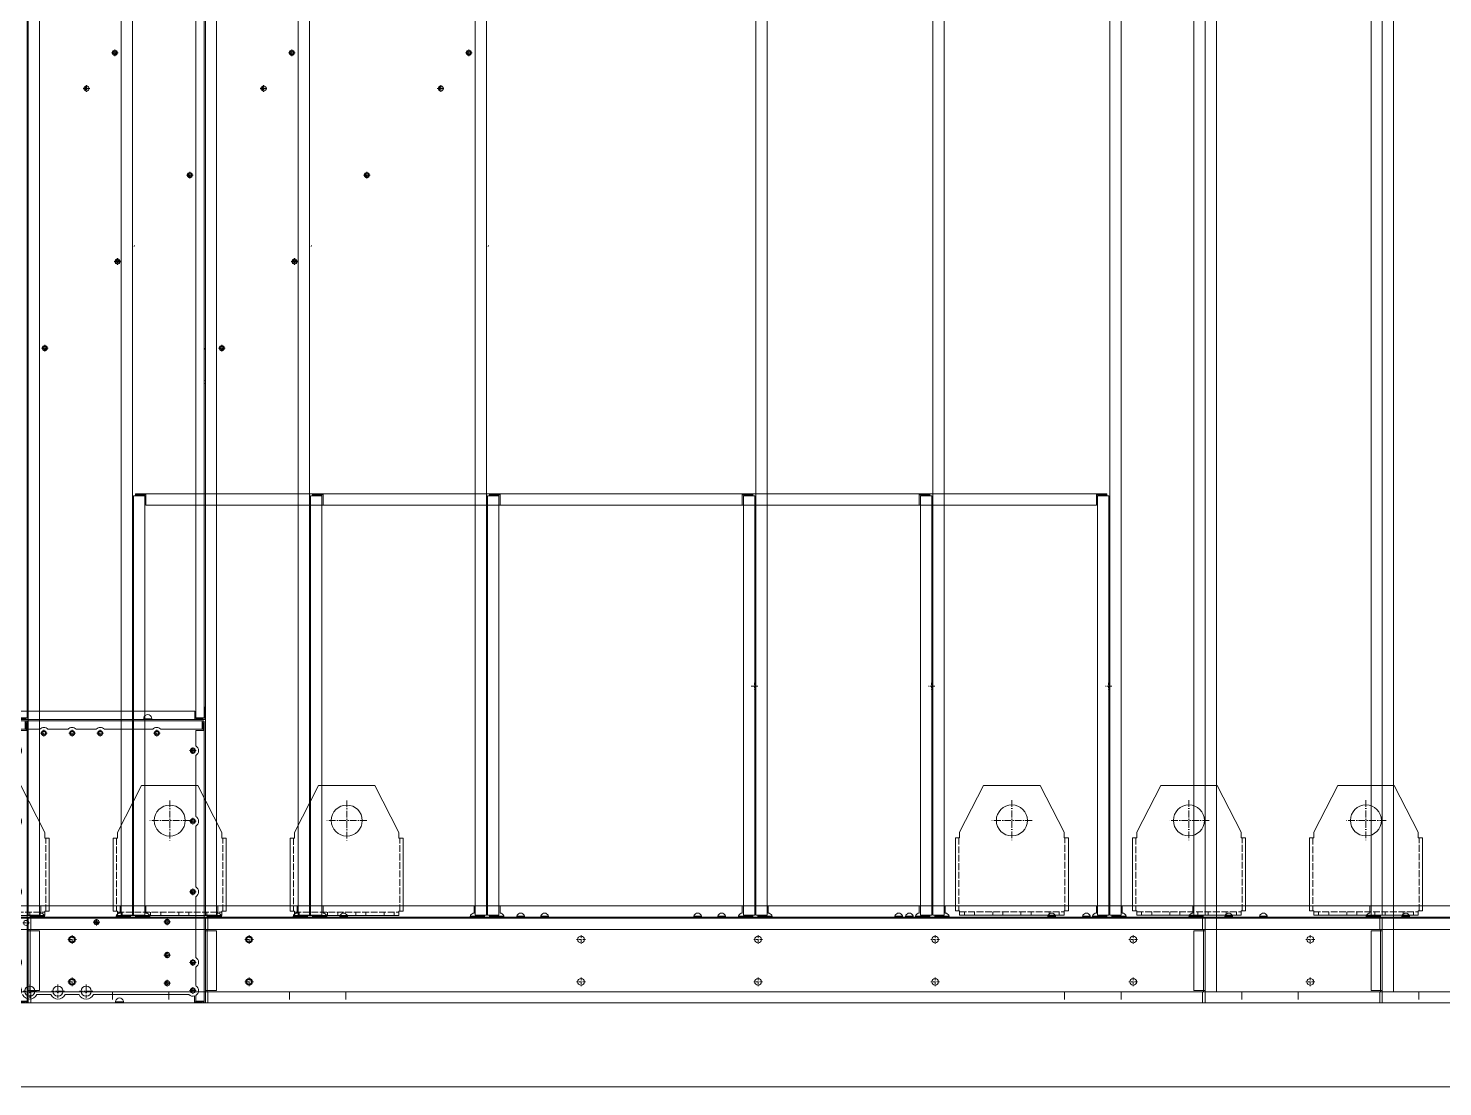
# Model space of a CAD drawing. Header units: millimetres. Extents: x -662849 to 32847, y -140377 to 24217.
# Drawn here: x -651033 to -648528, y -134650 to -132775 of the extents above; entities that cross this region are included whole.
import ezdxf

# ---------------------------------------------------------------- set-up
doc = ezdxf.new("R2010")
doc.units = ezdxf.units.MM
doc.linetypes.add('DASHDOT', pattern=[18.5, 12, -3, 0.5, -3])
doc.linetypes.add('DASHED', pattern=[15, 12, -3])

# ---------------------------------------------------------------- blocks, each defined once
blk = doc.blocks.new('457536')
at = {"color": 7, "lineweight": 5}
for p, q in [((114592.520962, 89152.297332), (114550.020962, 89069.297332)), ((114692.520962, 89152.297332), (114592.520962, 89152.297332)), ((114735.020962, 89069.297332), (114692.520962, 89152.297332)), ((114542.520962, 89059.297332), (114542.520962, 88929.797332)), ((114742.520962, 88929.797332), (114742.520962, 89059.297332)), ((114550.020962, 88922.297332), (114735.020962, 88922.297332))]:
    blk.add_line(p, q, dxfattribs=at)
at = {"color": 7, "linetype": 'DASHDOT', "lineweight": 5}
for p, q in [((114642.520962, 89126.047332), (114642.520962, 89054.547332)), ((114678.270962, 89090.297332), (114606.770962, 89090.297332))]:
    blk.add_line(p, q, dxfattribs=at)
at = {"color": 7, "lineweight": 5, "ltscale": 0.09375}
for p, q in [((114542.520962, 89059.297332), (114550.020962, 89059.297332)), ((114742.520962, 89059.297332), (114735.020962, 89059.297332)), ((114550.020962, 88929.797332), (114542.520962, 88929.797332)), ((114550.020962, 88922.297332), (114550.020962, 88929.797332)), ((114735.020962, 88929.797332), (114742.520962, 88929.797332)), ((114735.020962, 88922.297332), (114735.020962, 88929.797332))]:
    blk.add_line(p, q, dxfattribs=at)
at = {"color": 7, "linetype": 'DASHED', "lineweight": 5}
for p, q in [((114548.520962, 89059.297332), (114548.520962, 88929.797332)), ((114736.520962, 88929.797332), (114736.520962, 89059.297332)), ((114550.020962, 88928.297332), (114735.020962, 88928.297332))]:
    blk.add_line(p, q, dxfattribs=at)
at = {"color": 7, "lineweight": 5, "ltscale": 0.125}
for p, q in [((114550.020962, 89059.297332), (114550.020962, 89069.297332)), ((114735.020962, 89069.297332), (114735.020962, 89059.297332))]:
    blk.add_line(p, q, dxfattribs=at)
at = {"color": 7, "linetype": 'DASHED', "lineweight": 5, "ltscale": 0.075}
for p, q in [((114558.520962, 88928.297332), (114558.520962, 88922.297332)), ((114576.520962, 88928.297332), (114576.520962, 88922.297332)), ((114608.520962, 88928.297332), (114608.520962, 88922.297332)), ((114626.520962, 88928.297332), (114626.520962, 88922.297332)), ((114658.520962, 88928.297332), (114658.520962, 88922.297332)), ((114676.520962, 88928.297332), (114676.520962, 88922.297332)), ((114708.520962, 88928.297332), (114708.520962, 88922.297332)), ((114726.520962, 88928.297332), (114726.520962, 88922.297332))]:
    blk.add_line(p, q, dxfattribs=at)
at = {"color": 7, "lineweight": 5}
blk.add_circle((114642.520962, 89090.297332), 27.5, dxfattribs=at)
blk = doc.blocks.new('1')
at = {"color": 7, "lineweight": 20}
for p, q in [((15747.6, 10057.9), (15747.6, 13498.9)), ((15767.6, 13498.9), (15767.6, 10057.9)), ((16225.6, 10057.9), (16225.6, 13498.9)), ((16245.6, 13498.9), (16245.6, 10057.9)), ((17349.6, 10057.9), (17349.6, 13498.9)), ((18145.6, 13498.9), (18145.6, 10057.9)), ((18165.6, 13482.4), (18165.6, 9922.4)), ((15730.6, 13257.3), (15730.6, 10407.5)), ((15745.6, 10407.5), (15745.6, 13257.3)), ((18125.6, 12231.4), (18125.6, 10057.9)), ((17369.6, 10057.9), (17369.6, 12179.4)), ((16247.6, 10057.9), (16247.6, 10800.9)), ((16267.6, 10800.9), (16267.6, 10057.9)), ((16269.6, 10804.4), (17325.6, 10804.4)), ((17327.6, 10057.9), (17327.6, 10800.9)), ((17347.6, 10800.9), (17347.6, 10057.9)), ((17325.6, 10784.4), (16269.6, 10784.4)), ((15742.1, 10402.4), (12749.1, 10402.4)), ((15729, 10419.4), (14763.2, 10419.4)), ((14853.3, 10404.4), (15638.9, 10404.4)), ((15652.3, 10404.4), (15729, 10404.4)), ((15454.4, 10387.4), (15418.7, 10387.4)), ((15504.4, 10387.4), (15468.7, 10387.4)), ((15554.4, 10387.4), (15518.7, 10387.4)), ((15654.4, 10387.4), (15568.7, 10387.4)), ((15742.1, 10387.4), (15668.7, 10387.4)), ((15730.6, 10358.1), (15730.6, 10385.4)), ((15745.6, 9905.9), (15745.6, 10385.4)), ((15730.6, 10233.1), (15730.6, 10340.7)), ((15730.6, 10108.1), (15730.6, 10215.7)), ((15730.6, 9983.1), (15730.6, 10090.7)), ((15769.6, 10074.4), (16223.6, 10074.4)), ((16269.6, 10074.4), (17325.6, 10074.4)), ((17371.6, 10074.4), (18123.6, 10074.4)), ((18140.9, 10052.4), (15752.3, 10052.4)), ((16216.6, 10054.4), (15776.6, 10054.4)), ((16937.6, 10054), (15787.6, 10054)), ((16612.6, 10054.4), (16276.6, 10054.4)), ((16968.6, 10054.4), (16626.6, 10054.4)), ((18105.6, 10054), (16955.6, 10054)), ((17318.6, 10054.4), (16982.6, 10054.4)), ((17614.6, 10054.4), (17378.6, 10054.4)), ((17866.6, 10054.4), (17628.6, 10054.4)), ((18116.6, 10054.4), (17880.6, 10054.4)), ((15747.6, 10032.4), (18145.6, 10032.4)), ((15747.6, 9924.4), (15747.6, 10030.4)), ((15750.8, 10030.4), (15750.8, 9924.4)), ((15752.3, 10032.4), (18140.9, 10032.4)), ((15767.6, 9924.4), (15767.6, 10030.4)), ((18125.6, 10030.4), (18125.6, 9924.4)), ((18142.4, 9924.4), (18142.4, 10030.4)), ((18145.6, 10030.4), (18145.6, 9924.4)), ((18145.6, 9924.4), (18145.6, 10030.4)), ((15730.6, 9933.1), (15730.6, 9965.7)), ((15896.6, 9922.4), (15747.6, 9922.4)), ((18140.9, 9922.4), (15752.3, 9922.4)), ((17896.6, 9922.4), (15996.6, 9922.4)), ((18145.6, 9922.4), (17996.6, 9922.4)), ((15588.8, 9902.4), (14702.3, 9902.4)), ((15473.9, 9917.4), (15449.2, 9917.4)), ((15523.9, 9917.4), (15499.2, 9917.4)), ((15718.4, 9917.4), (15549.2, 9917.4)), ((15728.6, 9902.4), (15602.3, 9902.4)), ((18145.6, 9902.4), (15747.6, 9902.4)), ((15752.3, 9902.4), (18140.9, 9902.4))]:
    blk.add_line(p, q, dxfattribs=at)
at = {"color": 7, "linetype": 'DASHDOT', "lineweight": 20, "ltscale": 0.2925}
for p, q in [((16220.1, 11585.8), (16208.4, 11585.8)), ((16170.2, 11522.4), (16158.5, 11522.4)), ((16039.6, 11369.1), (16027.9, 11369.1)), ((15911.1, 11215.9), (15899.4, 11215.9)), ((15782.5, 11062.7), (15770.8, 11062.7)), ((17347.4, 10469.4), (17347.4, 10457.7)), ((15467.4, 10380.4), (15455.7, 10380.4)), ((15461.6, 10386.2), (15461.6, 10374.5)), ((15517.4, 10380.4), (15505.7, 10380.4)), ((15511.6, 10386.2), (15511.6, 10374.5)), ((15567.4, 10380.4), (15555.7, 10380.4)), ((15561.6, 10386.2), (15561.6, 10374.5)), ((15667.4, 10380.4), (15655.7, 10380.4)), ((15661.6, 10386.2), (15661.6, 10374.5)), ((15731.4, 10349.4), (15719.7, 10349.4)), ((15725.6, 10355.2), (15725.6, 10343.5)), ((15731.4, 10224.4), (15719.7, 10224.4)), ((15725.6, 10230.2), (15725.6, 10218.5)), ((15731.4, 10099.4), (15719.7, 10099.4)), ((15725.6, 10105.2), (15725.6, 10093.5)), ((15560.9, 10045.3), (15549.2, 10045.3)), ((15555.1, 10051.1), (15555.1, 10039.4)), ((15685.9, 10046.2), (15674.2, 10046.2)), ((15680.1, 10052), (15680.1, 10040.3)), ((15435.9, 10044.3), (15424.2, 10044.3)), ((15685.9, 9987.4), (15674.2, 9987.4)), ((15680.1, 9993.2), (15680.1, 9981.5)), ((15731.4, 9974.4), (15719.7, 9974.4)), ((15725.6, 9980.2), (15725.6, 9968.5)), ((15685.9, 9937.4), (15674.2, 9937.4)), ((15680.1, 9943.2), (15680.1, 9931.5)), ((15731.4, 9924.4), (15719.7, 9924.4)), ((15725.6, 9930.2), (15725.6, 9918.5))]:
    blk.add_line(p, q, dxfattribs=at)
at = {"color": 7, "linetype": 'DASHDOT', "lineweight": 20, "ltscale": 0.195}
for p, q in [((16218.2, 11585.8), (16210.4, 11585.8)), ((16166.2, 11522.3), (16158.4, 11522.3)), ((16037.7, 11369.1), (16029.9, 11369.1)), ((15909.1, 11215.9), (15901.3, 11215.9)), ((15780.6, 11062.7), (15772.8, 11062.7)), ((15558.5, 10045.2), (15550.7, 10045.2)), ((15554.6, 10049.1), (15554.6, 10041.3)), ((15683.5, 10046.2), (15675.7, 10046.2)), ((15679.6, 10050.1), (15679.6, 10042.3)), ((15683.5, 9987.4), (15675.7, 9987.4)), ((15679.6, 9991.3), (15679.6, 9983.5)), ((15683.5, 9937.4), (15675.7, 9937.4)), ((15679.6, 9941.3), (15679.6, 9933.5))]:
    blk.add_line(p, q, dxfattribs=at)
at = {"color": 7, "linetype": 'DASHDOT', "lineweight": 20, "ltscale": 0.292499}
for p, q in [((16214.3, 11591.6), (16214.3, 11579.9)), ((16164.4, 11528.2), (16164.4, 11516.5)), ((15905.3, 11221.7), (15905.3, 11210)), ((17353.3, 10463.5), (17341.6, 10463.5))]:
    blk.add_line(p, q, dxfattribs=at)
at = {"color": 7, "linetype": 'DASHDOT', "lineweight": 20, "ltscale": 0.195001}
for p, q in [((16214.3, 11589.7), (16214.3, 11581.9)), ((15905.2, 11219.8), (15905.2, 11212)), ((15776.7, 11066.6), (15776.7, 11058.8))]:
    blk.add_line(p, q, dxfattribs=at)
at = {"color": 7, "linetype": 'DASHDOT', "lineweight": 20, "ltscale": 0.194998}
for p, q in [((16162.3, 11526.2), (16162.3, 11518.4)), ((16033.8, 11373), (16033.8, 11365.2))]:
    blk.add_line(p, q, dxfattribs=at)
at = {"color": 7, "linetype": 'DASHDOT', "lineweight": 20, "ltscale": 0.292502}
for p, q in [((16033.8, 11374.9), (16033.8, 11363.2)), ((15776.7, 11068.5), (15776.7, 11056.8))]:
    blk.add_line(p, q, dxfattribs=at)
at = {"color": 7, "lineweight": 20, "ltscale": 0.050782}
blk.add_line((16248.6, 11242.4), (16249, 11244.4), dxfattribs=at)
at = {"color": 7, "lineweight": 20, "ltscale": 0.077786}
blk.add_line((15747.6, 11062.3), (15745.6, 11059.9), dxfattribs=at)
at = {"color": 7, "lineweight": 20, "ltscale": 0.05349}
blk.add_line((15745.6, 11005), (15747.6, 11004.3), dxfattribs=at)
blk.add_line((15745.6, 11005), (15747.6, 11004.3), dxfattribs=at)
at = {"color": 7, "lineweight": 20, "ltscale": 0.039896}
blk.add_line((15747.1, 10999.1), (15745.6, 10999.7), dxfattribs=at)
at = {"color": 7, "lineweight": 20, "ltscale": 0.012708}
for p, q in [((15747.1, 10999.1), (15747.6, 10999.1)), ((15747.1, 10426.8), (15747.6, 10426.8)), ((15747.6, 10426.8), (15747.1, 10426.8))]:
    blk.add_line(p, q, dxfattribs=at)
at = {"color": 7, "lineweight": 20, "ltscale": 0.0875}
for p, q in [((16247.6, 10800.9), (16251.1, 10800.9)), ((16269.6, 10804.4), (16269.6, 10800.9)), ((17325.6, 10804.4), (17325.6, 10800.9)), ((17347.6, 10800.9), (17344.1, 10800.9)), ((15742.1, 10402.4), (15742.1, 10398.9)), ((15745.6, 10385.4), (15742.1, 10385.4)), ((15747.6, 10057.9), (15751.1, 10057.9)), ((16245.6, 10057.9), (16242.1, 10057.9)), ((16247.6, 10057.9), (16251.1, 10057.9)), ((17347.6, 10057.9), (17344.1, 10057.9)), ((17349.6, 10057.9), (17353.1, 10057.9)), ((18145.6, 10057.9), (18142.1, 10057.9)), ((15728.6, 9902.4), (15728.6, 9905.9)), ((15745.6, 9905.9), (15742.1, 9905.9))]:
    blk.add_line(p, q, dxfattribs=at)
at = {"color": 7, "lineweight": 20, "ltscale": 0.4625}
for p, q in [((16251.1, 10804.4), (16269.6, 10804.4)), ((16269.6, 10802.4), (16251.1, 10802.4)), ((17325.6, 10804.4), (17344.1, 10804.4)), ((17344.1, 10802.4), (17325.6, 10802.4)), ((15747.1, 10426.8), (15747.1, 10408.3)), ((15747.1, 10426.8), (15747.1, 10408.3))]:
    blk.add_line(p, q, dxfattribs=at)
at = {"color": 7, "lineweight": 20, "ltscale": 0.05}
for p, q in [((16251.1, 10804.4), (16251.1, 10802.4)), ((17344.1, 10804.4), (17344.1, 10802.4)), ((15745.6, 10398.9), (15743.6, 10398.9)), ((16247.6, 10379.4), (16245.6, 10379.4)), ((16247.6, 10379.4), (16245.6, 10379.4)), ((17349.6, 10379.4), (17347.6, 10379.4)), ((17349.6, 10379.4), (17347.6, 10379.4)), ((16245.6, 10359.4), (16247.6, 10359.4)), ((16245.6, 10359), (16247.6, 10359)), ((17347.6, 10359.4), (17349.6, 10359.4)), ((17347.6, 10359.4), (17349.6, 10359.4)), ((17347.6, 10359), (17349.6, 10359)), ((16247.6, 10249.4), (16245.6, 10249.4)), ((16247.6, 10249.4), (16245.6, 10249.4)), ((16247.6, 10249), (16245.6, 10249)), ((17349.6, 10249.4), (17347.6, 10249.4)), ((17349.6, 10249.4), (17347.6, 10249.4)), ((17349.6, 10249), (17347.6, 10249)), ((16245.6, 10229), (16247.6, 10229)), ((17347.6, 10229), (17349.6, 10229)), ((15751.1, 10054.4), (15751.1, 10056.4)), ((15762.6, 10054.4), (15762.6, 10056.4)), ((16230.6, 10054.4), (16230.6, 10056.4)), ((16242.1, 10054.4), (16242.1, 10056.4)), ((16251.1, 10054.4), (16251.1, 10056.4)), ((16262.6, 10054.4), (16262.6, 10056.4)), ((17332.6, 10054.4), (17332.6, 10056.4)), ((17344.1, 10054.4), (17344.1, 10056.4)), ((17353.1, 10054.4), (17353.1, 10056.4)), ((17364.6, 10054.4), (17364.6, 10056.4)), ((18130.6, 10054.4), (18130.6, 10056.4)), ((18142.1, 10054.4), (18142.1, 10056.4)), ((15747.6, 10030.4), (15747.6, 10032.4)), ((15750.8, 10030.4), (15750.8, 10032.4)), ((15750.8, 10030.4), (15750.8, 10032.4)), ((18142.4, 10032.4), (18142.4, 10030.4)), ((18145.6, 10030.4), (18145.6, 10032.4)), ((15747.6, 9922.4), (15747.6, 9924.4)), ((15750.8, 9922.4), (15750.8, 9924.4)), ((15750.8, 9922.4), (15750.8, 9924.4)), ((18142.4, 9924.4), (18142.4, 9922.4)), ((18145.6, 9922.4), (18145.6, 9924.4)), ((15588.8, 9902.4), (15588.8, 9904.4)), ((15602.3, 9902.4), (15602.3, 9904.4)), ((15742.1, 9902.4), (15742.1, 9904.4))]:
    blk.add_line(p, q, dxfattribs=at)
at = {"color": 7, "lineweight": 20, "ltscale": 0.0375}
for p, q in [((16251.1, 10802.4), (16251.1, 10800.9)), ((17344.1, 10802.4), (17344.1, 10800.9)), ((15743.6, 10398.9), (15742.1, 10398.9)), ((15742.5, 10406), (15742.5, 10407.5)), ((15751.1, 10056.4), (15751.1, 10057.9)), ((16242.1, 10056.4), (16242.1, 10057.9)), ((16251.1, 10056.4), (16251.1, 10057.9)), ((17344.1, 10056.4), (17344.1, 10057.9)), ((17353.1, 10056.4), (17353.1, 10057.9)), ((18142.1, 10056.4), (18142.1, 10057.9)), ((15750.8, 10030.4), (15752.3, 10030.4)), ((18142.4, 10030.4), (18140.9, 10030.4)), ((15742.1, 9904.4), (15742.1, 9905.9))]:
    blk.add_line(p, q, dxfattribs=at)
at = {"color": 7, "lineweight": 20, "ltscale": 0.4125}
for p, q in [((16251.1, 10800.9), (16267.6, 10800.9)), ((16269.6, 10784.4), (16269.6, 10800.9)), ((17325.6, 10800.9), (17325.6, 10784.4)), ((17327.6, 10800.9), (17344.1, 10800.9)), ((15767.6, 10057.9), (15751.1, 10057.9)), ((16242.1, 10057.9), (16225.6, 10057.9)), ((16267.6, 10057.9), (16251.1, 10057.9)), ((17344.1, 10057.9), (17327.6, 10057.9)), ((17369.6, 10057.9), (17353.1, 10057.9)), ((18142.1, 10057.9), (18125.6, 10057.9))]:
    blk.add_line(p, q, dxfattribs=at)
at = {"color": 7, "lineweight": 20, "ltscale": 0.168029}
for p, q in [((15638.9, 10406), (15645.6, 10406)), ((15638.9, 10404.4), (15645.6, 10404.4)), ((15652.3, 10406), (15645.6, 10406)), ((15652.3, 10404.4), (15645.6, 10404.4))]:
    blk.add_line(p, q, dxfattribs=at)
at = {"color": 7, "lineweight": 20, "ltscale": 0.04}
for p, q in [((15638.9, 10404.4), (15638.9, 10406)), ((15652.3, 10404.4), (15652.3, 10406)), ((15742.5, 10404.4), (15742.5, 10406)), ((15787.6, 10052.4), (15787.6, 10054)), ((16937.6, 10052.4), (16937.6, 10054)), ((16955.6, 10052.4), (16955.6, 10054)), ((18105.6, 10052.4), (18105.6, 10054))]:
    blk.add_line(p, q, dxfattribs=at)
at = {"color": 7, "lineweight": 20, "ltscale": 0.2975}
for p, q in [((15729, 10407.5), (15729, 10419.4)), ((15730.6, 10407.5), (15742.5, 10407.5))]:
    blk.add_line(p, q, dxfattribs=at)
at = {"color": 7, "lineweight": 20, "ltscale": 0.0775}
for p, q in [((15729, 10404.4), (15729, 10407.5)), ((15745.6, 10407.5), (15742.5, 10407.5))]:
    blk.add_line(p, q, dxfattribs=at)
at = {"color": 7, "lineweight": 20, "ltscale": 0.3375}
for p, q in [((15742.5, 10406), (15729, 10406)), ((15729, 10404.4), (15742.5, 10404.4)), ((15743.6, 10385.4), (15743.6, 10398.9)), ((15745.6, 10398.9), (15745.6, 10385.4)), ((15728.6, 9904.4), (15742.1, 9904.4)), ((15742.1, 9902.4), (15728.6, 9902.4))]:
    blk.add_line(p, q, dxfattribs=at)
at = {"color": 7, "lineweight": 20, "ltscale": 0.2875}
for p, q in [((15742.1, 10387.4), (15742.1, 10398.9)), ((15730.6, 10385.4), (15742.1, 10385.4)), ((15751.1, 10056.4), (15762.6, 10056.4)), ((15762.6, 10054.4), (15751.1, 10054.4)), ((16230.6, 10056.4), (16242.1, 10056.4)), ((16242.1, 10054.4), (16230.6, 10054.4)), ((16251.1, 10056.4), (16262.6, 10056.4)), ((16262.6, 10054.4), (16251.1, 10054.4)), ((17332.6, 10056.4), (17344.1, 10056.4)), ((17344.1, 10054.4), (17332.6, 10054.4)), ((17353.1, 10056.4), (17364.6, 10056.4)), ((17364.6, 10054.4), (17353.1, 10054.4)), ((18130.6, 10056.4), (18142.1, 10056.4)), ((18142.1, 10054.4), (18130.6, 10054.4)), ((15730.6, 9905.9), (15742.1, 9905.9))]:
    blk.add_line(p, q, dxfattribs=at)
at = {"color": 7, "lineweight": 20, "ltscale": 0.114792}
blk.add_line((15742.5, 10406.8), (15747.1, 10406.8), dxfattribs=at)
at = {"color": 7, "lineweight": 20, "ltscale": 0.114793}
blk.add_line((15747.1, 10404.8), (15742.5, 10404.8), dxfattribs=at)
at = {"color": 7, "lineweight": 20, "ltscale": 0.037293}
blk.add_line((15745.6, 10408.3), (15747.1, 10408.3), dxfattribs=at)
at = {"color": 7, "lineweight": 20, "ltscale": 0.037353}
blk.add_line((15747.1, 10408.3), (15745.6, 10408.3), dxfattribs=at)
at = {"color": 7, "lineweight": 20, "ltscale": 0.319497}
for p, q in [((15769.6, 10074.4), (15769.6, 10061.6)), ((16223.6, 10074.4), (16223.6, 10061.6)), ((16269.6, 10074.4), (16269.6, 10061.6)), ((17325.6, 10074.4), (17325.6, 10061.6)), ((17371.6, 10074.4), (17371.6, 10061.6)), ((18123.6, 10074.4), (18123.6, 10061.6))]:
    blk.add_line(p, q, dxfattribs=at)
at = {"color": 7, "lineweight": 20, "ltscale": 0.1175}
for p, q in [((15752.3, 10052.4), (15747.6, 10052.4)), ((15752.3, 10052.4), (15752.3, 10047.7)), ((18145.6, 10052.4), (18140.9, 10052.4)), ((18140.9, 10052.4), (18140.9, 10047.7)), ((15747.6, 9924.4), (15752.3, 9924.4)), ((18145.6, 9924.4), (18140.9, 9924.4)), ((15752.3, 9902.4), (15752.3, 9907.1)), ((18140.9, 9902.4), (18140.9, 9907.1))]:
    blk.add_line(p, q, dxfattribs=at)
at = {"color": 7, "lineweight": 20, "ltscale": 0.16}
for p, q in [((15747.6, 10046), (15747.6, 10052.4)), ((18145.6, 10052.4), (18145.6, 10046)), ((15747.6, 9902.4), (15747.6, 9908.8)), ((18145.6, 9908.8), (18145.6, 9902.4))]:
    blk.add_line(p, q, dxfattribs=at)
at = {"color": 7, "lineweight": 20, "ltscale": 0.34}
for p, q in [((15747.6, 10046), (15747.6, 10032.4)), ((18145.6, 10032.4), (18145.6, 10046)), ((15747.6, 9922.4), (15747.6, 9908.8)), ((15896.6, 9908.8), (15896.6, 9922.4)), ((15996.6, 9922.4), (15996.6, 9908.8)), ((17896.6, 9908.8), (17896.6, 9922.4)), ((17996.6, 9922.4), (17996.6, 9908.8)), ((18145.6, 9908.8), (18145.6, 9922.4))]:
    blk.add_line(p, q, dxfattribs=at)
at = {"color": 7, "lineweight": 20, "ltscale": 0.3825}
for p, q in [((15752.3, 10047.7), (15752.3, 10032.4)), ((18140.9, 10032.4), (18140.9, 10047.7)), ((15767.6, 10030.4), (15752.3, 10030.4)), ((18140.9, 10030.4), (18125.6, 10030.4)), ((15752.3, 9924.4), (15767.6, 9924.4)), ((15752.3, 9922.4), (15752.3, 9907.1)), ((18125.6, 9924.4), (18140.9, 9924.4)), ((18140.9, 9907.1), (18140.9, 9922.4))]:
    blk.add_line(p, q, dxfattribs=at)
at = {"color": 7, "lineweight": 20, "ltscale": 0.175}
for p, q in [((15762.6, 10056.4), (15769.6, 10056.4)), ((15762.6, 10054.4), (15769.6, 10054.4)), ((15776.6, 10054.4), (15769.6, 10054.4)), ((16216.6, 10054.4), (16223.6, 10054.4)), ((16223.6, 10056.4), (16230.6, 10056.4)), ((16223.6, 10054.4), (16230.6, 10054.4)), ((16262.6, 10056.4), (16269.6, 10056.4)), ((16262.6, 10054.4), (16269.6, 10054.4)), ((16276.6, 10054.4), (16269.6, 10054.4)), ((16626.6, 10054.4), (16612.6, 10054.4)), ((16968.6, 10054.4), (16975.6, 10054.4)), ((16975.6, 10054.4), (16982.6, 10054.4)), ((17318.6, 10054.4), (17325.6, 10054.4)), ((17325.6, 10056.4), (17332.6, 10056.4)), ((17325.6, 10054.4), (17332.6, 10054.4)), ((17364.6, 10056.4), (17371.6, 10056.4)), ((17364.6, 10054.4), (17371.6, 10054.4)), ((17378.6, 10054.4), (17371.6, 10054.4)), ((17614.6, 10054.4), (17621.6, 10054.4)), ((17628.6, 10054.4), (17621.6, 10054.4)), ((17866.6, 10054.4), (17880.6, 10054.4)), ((18116.6, 10054.4), (18130.6, 10054.4)), ((18123.6, 10056.4), (18130.6, 10056.4))]:
    blk.add_line(p, q, dxfattribs=at)
at = {"color": 7, "lineweight": 20, "ltscale": 0.164795}
for p, q in [((15776.2, 10056.4), (15769.6, 10056.4)), ((16217, 10056.4), (16223.6, 10056.4)), ((16276.2, 10056.4), (16269.6, 10056.4)), ((16619.6, 10056.4), (16613, 10056.4)), ((16626.2, 10056.4), (16619.6, 10056.4)), ((16969, 10056.4), (16975.6, 10056.4)), ((16975.6, 10056.4), (16982.2, 10056.4)), ((17319, 10056.4), (17325.6, 10056.4)), ((17378.2, 10056.4), (17371.6, 10056.4)), ((17615, 10056.4), (17621.6, 10056.4)), ((17628.2, 10056.4), (17621.6, 10056.4)), ((17867, 10056.4), (17873.6, 10056.4)), ((17873.6, 10056.4), (17880.2, 10056.4)), ((18117, 10056.4), (18123.6, 10056.4))]:
    blk.add_line(p, q, dxfattribs=at)
at = {"color": 7, "lineweight": 20, "ltscale": 0.45}
blk.add_line((16937.6, 10054), (16955.6, 10054), dxfattribs=at)
at = {"color": 7, "lineweight": 20, "ltscale": 0.010005}
for p, q in [((18010.6, 10054), (18010.6, 10054.4)), ((18061.1, 10054), (18061.1, 10054.4)), ((18075.1, 10054), (18075.1, 10054.4))]:
    blk.add_line(p, q, dxfattribs=at)
at = {"color": 7, "lineweight": 20, "ltscale": 0.250004}
blk.add_line((18115.6, 10054), (18105.6, 10054), dxfattribs=at)
at = {"color": 7, "lineweight": 20, "ltscale": 0.25}
blk.add_line((18125.6, 10054), (18115.6, 10054), dxfattribs=at)
at = {"color": 7, "lineweight": 20, "ltscale": 0.01}
blk.add_line((18125.6, 10054), (18125.6, 10054.4), dxfattribs=at)
at = {"color": 7, "lineweight": 20, "ltscale": 0.39}
for p, q in [((18145.6, 10046), (18145.6, 10030.4)), ((18145.6, 9924.4), (18145.6, 9908.8))]:
    blk.add_line(p, q, dxfattribs=at)
at = {"color": 7, "lineweight": 20, "ltscale": 0.08}
for p, q in [((15747.6, 10030.4), (15750.8, 10030.4)), ((18142.4, 10030.4), (18145.6, 10030.4)), ((15750.8, 9924.4), (15747.6, 9924.4)), ((18145.6, 9924.4), (18142.4, 9924.4))]:
    blk.add_line(p, q, dxfattribs=at)
at = {"color": 7, "linetype": 'DASHDOT', "lineweight": 20, "ltscale": 0.39}
for p, q in [((15825.1, 10022.7), (15825.1, 10007.1)), ((17040.1, 10022.7), (17040.1, 10007.1)), ((18018.1, 10022.7), (18018.1, 10007.1)), ((15832.9, 10014.9), (15817.3, 10014.9)), ((15825.1, 9947.7), (15825.1, 9932.1)), ((17040.1, 9947.7), (17040.1, 9932.1)), ((18018.1, 9947.7), (18018.1, 9932.1)), ((15832.9, 9939.9), (15817.3, 9939.9))]:
    blk.add_line(p, q, dxfattribs=at)
at = {"color": 7, "lineweight": 20, "ltscale": 0.000462809}
blk.add_line((18145.6, 10042.9), (18145.6, 10042.9), dxfattribs=at)
at = {"color": 7, "linetype": 'DASHDOT', "lineweight": 20, "ltscale": 0.389999}
for p, q in [((17047.9, 10014.9), (17032.3, 10014.9)), ((17047.9, 9939.9), (17032.3, 9939.9))]:
    blk.add_line(p, q, dxfattribs=at)
at = {"color": 7, "linetype": 'DASHDOT', "lineweight": 20, "ltscale": 0.389996}
for p, q in [((18025.9, 10014.9), (18010.3, 10014.9)), ((18025.9, 9939.9), (18010.3, 9939.9))]:
    blk.add_line(p, q, dxfattribs=at)
at = {"color": 7, "linetype": 'DASHDOT', "lineweight": 20}
for p, q in [((15448.3, 9923.4), (15424.9, 9923.4)), ((15436.6, 9935.1), (15436.6, 9911.7)), ((15498.3, 9923.4), (15474.9, 9923.4)), ((15486.6, 9935.1), (15486.6, 9911.7)), ((15548.3, 9923.4), (15524.9, 9923.4)), ((15536.6, 9935.1), (15536.6, 9911.7))]:
    blk.add_line(p, q, dxfattribs=at)
at = {"lineweight": 20}
for p, q in [((19245.6, 9922.4), (18145.6, 9922.4)), ((18145.6, 9902.4), (13245.6, 9902.4)), ((19245.6, 9902.4), (18145.6, 9902.4)), ((11045.6, 9754), (19245.6, 9754))]:
    blk.add_line(p, q, dxfattribs=at)
at = {"color": 7, "lineweight": 20, "ltscale": 0.169248}
for p, q in [((15588.8, 9904.4), (15595.6, 9904.4)), ((15588.8, 9902.4), (15595.6, 9902.4)), ((15602.3, 9904.4), (15595.6, 9904.4)), ((15602.3, 9902.4), (15595.6, 9902.4))]:
    blk.add_line(p, q, dxfattribs=at)
at = {"color": 7, "lineweight": 20, "ltscale": 0.224015}
blk.add_line((15728.6, 9914.9), (15728.6, 9905.9), dxfattribs=at)
at = {"color": 7, "lineweight": 20, "ltscale": 0.245994}
blk.add_line((15730.6, 9905.9), (15730.6, 9915.7), dxfattribs=at)
at = {"color": 7, "lineweight": 20, "ltscale": 0.000478323}
blk.add_line((15757.1, 9902.4), (15757.1, 9902.4), dxfattribs=at)
at = {"color": 7, "lineweight": 20, "ltscale": 0.000571071}
blk.add_line((15857.9, 9902.4), (15857.9, 9902.4), dxfattribs=at)
at = {"color": 7, "lineweight": 20, "ltscale": 0.000337276}
blk.add_line((15872.3, 9902.4), (15872.4, 9902.4), dxfattribs=at)
at = {"color": 7, "lineweight": 20, "ltscale": 0.000669931}
blk.add_line((16347.5, 9902.4), (16347.4, 9902.4), dxfattribs=at)
at = {"color": 7, "lineweight": 20, "ltscale": 0.000895851}
blk.add_line((16357.1, 9902.4), (16357.1, 9902.4), dxfattribs=at)
at = {"color": 7, "lineweight": 20, "ltscale": 0.000673251}
blk.add_line((16899.3, 9902.4), (16899.3, 9902.4), dxfattribs=at)
at = {"color": 7, "lineweight": 20, "ltscale": 0.000571084}
blk.add_line((16913.8, 9902.4), (16913.8, 9902.4), dxfattribs=at)
at = {"color": 7, "lineweight": 20, "ltscale": 0.000197227}
blk.add_line((16993.8, 9902.4), (16993.8, 9902.4), dxfattribs=at)
at = {"color": 7, "lineweight": 20, "ltscale": 0.000670507}
blk.add_line((17536.1, 9902.4), (17536, 9902.4), dxfattribs=at)
at = {"color": 7, "lineweight": 20, "ltscale": 0.000335273}
blk.add_line((17545.7, 9902.4), (17545.7, 9902.4), dxfattribs=at)
at = {"color": 7, "lineweight": 20, "ltscale": 0.000447819}
blk.add_line((18136.1, 9902.4), (18136, 9902.4), dxfattribs=at)
at = {"color": 7, "lineweight": 20, "ltscale": 0.00043427}
blk.add_line((18145.6, 9911.9), (18145.6, 9911.9), dxfattribs=at)
at = {"color": 7, "lineweight": 20}
for centre, radius in [((16214.3, 11585.8), 4.5), ((16214.3, 11585.8), 3), ((16164.4, 11522.4), 4.5), ((16033.8, 11369.1), 4.5), ((16033.8, 11369.1), 3), ((15905.3, 11215.9), 4.5), ((15905.2, 11215.9), 3), ((15776.7, 11062.7), 4.5), ((15776.7, 11062.7), 3), ((15461.6, 10380.4), 4.5), ((15461.6, 10380.4), 3), ((15511.6, 10380.4), 4.5), ((15511.6, 10380.4), 3), ((15561.6, 10380.4), 4.5), ((15561.6, 10380.4), 3), ((15661.6, 10380.4), 4.5), ((15661.6, 10380.4), 3), ((15725.6, 10349.4), 4.5), ((15725.6, 10349.4), 3), ((15725.6, 10224.4), 4.5), ((15725.6, 10224.4), 3), ((15725.6, 10099.4), 4.5), ((15725.6, 10099.4), 3), ((15430.1, 10044.3), 4.5), ((15555.1, 10045.3), 4.5), ((15554.6, 10045.2), 3), ((15680.1, 10046.2), 4.5), ((15679.6, 10046.2), 3), ((15825.1, 10014.9), 6), ((17040.1, 10014.9), 6), ((18018.1, 10014.9), 6), ((15825.1, 10014.9), 4.5), ((15680.1, 9987.4), 4.5), ((15679.6, 9987.4), 3), ((15725.6, 9974.4), 4.5), ((15725.6, 9974.4), 3), ((15825.1, 9939.9), 6), ((17040.1, 9939.9), 6), ((18018.1, 9939.9), 6), ((15436.6, 9923.4), 9), ((15486.6, 9923.4), 9), ((15536.6, 9923.4), 9), ((15680.1, 9937.4), 4.5), ((15679.6, 9937.4), 3), ((15725.6, 9924.4), 4.5), ((15725.6, 9924.4), 3), ((15825.1, 9939.9), 4.5)]:
    blk.add_circle(centre, radius, dxfattribs=at)
for centre, radius, start, end in [((16162.3, 11522.3), 3, 235.822, 127.0122), ((17347.4, 10463.5), 4.5, 61.1523, 87.8201), ((17347.4, 10463.5), 3, 43.6368, 86.7288), ((17347.4, 10463.5), 3, 273.2712, 316.3632), ((17347.4, 10463.5), 4.5, 272.1799, 298.8477), ((15654.7, 10405.7), 16.2, 173.4769, 179.6689), ((15645.6, 10406.3), 7, 9.8709, 170.1291), ((15636.4, 10405.7), 16.2, 0.3311, 6.523), ((15742.1, 10398.9), 3.5, 0, 90), ((15742.1, 10398.9), 1.5, 0, 90), ((15747.1, 10408.3), 1.5, 270, 289.8069), ((15747.1, 10408.3), 3.5, 270, 278.3501), ((15461.6, 10380.4), 10, 44.427, 135.573), ((15511.6, 10380.4), 10, 44.427, 135.573), ((15561.6, 10380.4), 10, 44.427, 135.573), ((15661.6, 10380.4), 10, 44.427, 135.573), ((15725.6, 10349.4), 10, 300, 60), ((15725.6, 10224.4), 10, 300, 60), ((15725.6, 10099.4), 10, 300, 60), ((15769.6, 10054.6), 7, 27.9406, 90), ((16223.6, 10054.6), 7, 90, 152.0594), ((16269.6, 10054.6), 7, 27.9406, 90), ((16619.6, 10054.6), 7, 27.9406, 152.0594), ((16975.6, 10054.6), 7, 27.9406, 152.0594), ((17325.6, 10054.6), 7, 90, 152.0594), ((17371.6, 10054.6), 7, 27.9406, 90), ((17621.6, 10054.6), 7, 27.9406, 152.0594), ((17873.6, 10054.6), 7, 27.9406, 152.0594), ((18123.6, 10054.6), 7, 90, 152.0594), ((15725.6, 9974.4), 10, 300, 60), ((15725.6, 9924.4), 10, 300, 60), ((15436.6, 9923.4), 14, 205.3769, 334.6231), ((15486.6, 9923.4), 14, 205.3769, 334.6231), ((15536.6, 9923.4), 14, 205.3769, 334.6231), ((15595.6, 9904.4), 7, 12.3736, 167.6264), ((15662.1, 9905.9), 3.5, 269.755, 270), ((15697.1, 9905.9), 3.5, 270, 270.245), ((15707.1, 9905.9), 3.5, 269.755, 270), ((15725.6, 9924.4), 10, 224.427, 287.4576), ((15742.1, 9905.9), 1.5, 270, 0), ((15742.1, 9905.9), 3.5, 270, 0), ((15792.3, 9907.1), 4.7, 269.7272, 270), ((15794, 9908.8), 6.4, 269.7738, 270), ((15856.2, 9908.8), 6.4, 270, 270.2365), ((16979.4, 9907.1), 4.7, 270, 270.2728), ((17026.5, 9908.8), 6.4, 269.7738, 270), ((17088.7, 9908.8), 6.4, 270, 270.2365), ((17987, 9908.8), 6.4, 269.7608, 270), ((18049.2, 9908.8), 6.4, 270, 270.229), ((18100.9, 9907.1), 4.7, 270, 270.2728)]:
    blk.add_arc(centre, radius, start, end, dxfattribs=at)
for points in [[(15638.6, 10406.4), (15638.6, 10406.2), (15638.6, 10406.1), (15638.7, 10406), (15638.8, 10406), (15638.9, 10406)], [(15652.6, 10406.4), (15652.5, 10406.2), (15652.5, 10406.1), (15652.5, 10406), (15652.4, 10406), (15652.3, 10406)], [(15588.6, 9903.6), (15588.6, 9904), (15588.6, 9904.4), (15588.6, 9904.9), (15588.7, 9905.4), (15588.7, 9905.9)], [(15588.6, 9904.6), (15588.6, 9904.5), (15588.7, 9904.5), (15588.7, 9904.4), (15588.7, 9904.4), (15588.8, 9904.4)], [(15602.5, 9904.6), (15602.5, 9904.5), (15602.5, 9904.5), (15602.4, 9904.4), (15602.4, 9904.4), (15602.3, 9904.4)], [(15602.4, 9905.9), (15602.5, 9905.4), (15602.5, 9904.9), (15602.6, 9904.4), (15602.6, 9904), (15602.6, 9903.6)]]:
    blk.add_open_spline(points, degree=5, dxfattribs=at)
for points, knots in [([(15638.6, 10405.8), (15638.6, 10405.4), (15638.6, 10405.1), (15638.6, 10404.8), (15638.7, 10404.6), (15638.8, 10404.4), (15638.8, 10404.4), (15638.8, 10404.4), (15638.9, 10404.4)], [0, 0, 0, 0, 0, 0, 3.570616, 3.570616, 3.570616, 4.974883, 4.974883, 4.974883, 4.974883, 4.974883, 4.974883]), ([(15652.6, 10405.8), (15652.6, 10405.4), (15652.6, 10405.1), (15652.5, 10404.8), (15652.5, 10404.6), (15652.4, 10404.4), (15652.4, 10404.4), (15652.3, 10404.4), (15652.3, 10404.4)], [0, 0, 0, 0, 0, 0, 3.570616, 3.570616, 3.570616, 4.974883, 4.974883, 4.974883, 4.974883, 4.974883, 4.974883]), ([(15775.8, 10057.9), (15775.9, 10057.4), (15776.1, 10056.9), (15776.2, 10056.3), (15776.4, 10055.5), (15776.5, 10054.9), (15776.5, 10054.6), (15776.6, 10054.5), (15776.6, 10054.4), (15776.6, 10054.4), (15776.6, 10054.4), (15776.6, 10054.4)], [0, 0, 0, 0, 0, 0, 5.019575, 5.019575, 5.019575, 8.671425, 8.671425, 8.671425, 8.70839, 8.70839, 8.70839, 8.70839, 8.70839, 8.70839]), ([(16217.4, 10057.9), (16217.2, 10057.4), (16217.1, 10056.9), (16217, 10056.3), (16216.8, 10055.5), (16216.7, 10054.9), (16216.6, 10054.6), (16216.6, 10054.5), (16216.6, 10054.4), (16216.6, 10054.4), (16216.6, 10054.4), (16216.6, 10054.4)], [0, 0, 0, 0, 0, 0, 5.019575, 5.019575, 5.019575, 8.671425, 8.671425, 8.671425, 8.70839, 8.70839, 8.70839, 8.70839, 8.70839, 8.70839]), ([(16275.8, 10057.9), (16275.9, 10057.4), (16276.1, 10056.9), (16276.2, 10056.3), (16276.4, 10055.5), (16276.5, 10054.9), (16276.5, 10054.6), (16276.6, 10054.5), (16276.6, 10054.4), (16276.6, 10054.4), (16276.6, 10054.4), (16276.6, 10054.4)], [0, 0, 0, 0, 0, 0, 5.019575, 5.019575, 5.019575, 8.671425, 8.671425, 8.671425, 8.70839, 8.70839, 8.70839, 8.70839, 8.70839, 8.70839]), ([(16612.6, 10054.4), (16612.6, 10054.4), (16612.6, 10054.4), (16612.6, 10054.6), (16612.6, 10054.6), (16612.6, 10054.7), (16612.7, 10054.8), (16612.7, 10055.3), (16612.9, 10056), (16613, 10056.6), (16613.2, 10057.3), (16613.4, 10057.9), (16613.4, 10057.9), (16613.4, 10057.9), (16613.4, 10057.9)], [0, 0, 0, 0, 0, 0, 0.181509, 0.181509, 0.181509, 1.935967, 1.935967, 1.935967, 7.795509, 7.795509, 7.795509, 7.864561, 7.864561, 7.864561, 7.864561, 7.864561, 7.864561]), ([(16626.6, 10054.4), (16626.6, 10054.4), (16626.6, 10054.4), (16626.5, 10054.6), (16626.5, 10054.6), (16626.5, 10054.7), (16626.5, 10054.8), (16626.4, 10055.3), (16626.3, 10056), (16626.1, 10056.6), (16626, 10057.3), (16625.8, 10057.9), (16625.8, 10057.9), (16625.8, 10057.9), (16625.8, 10057.9)], [0, 0, 0, 0, 0, 0, 0.181509, 0.181509, 0.181509, 1.935966, 1.935966, 1.935966, 7.795506, 7.795506, 7.795506, 7.864558, 7.864558, 7.864558, 7.864558, 7.864558, 7.864558]), ([(16968.6, 10054.4), (16968.6, 10054.4), (16968.6, 10054.4), (16968.6, 10054.6), (16968.6, 10054.6), (16968.6, 10054.7), (16968.7, 10054.8), (16968.7, 10055.3), (16968.9, 10056), (16969, 10056.6), (16969.2, 10057.3), (16969.4, 10057.9), (16969.4, 10057.9), (16969.4, 10057.9), (16969.4, 10057.9)], [0, 0, 0, 0, 0, 0, 0.181509, 0.181509, 0.181509, 1.935966, 1.935966, 1.935966, 7.795506, 7.795506, 7.795506, 7.864558, 7.864558, 7.864558, 7.864558, 7.864558, 7.864558]), ([(16982.6, 10054.4), (16982.6, 10054.4), (16982.6, 10054.4), (16982.5, 10054.6), (16982.5, 10054.6), (16982.5, 10054.7), (16982.5, 10054.8), (16982.4, 10055.3), (16982.3, 10056), (16982.1, 10056.6), (16982, 10057.3), (16981.8, 10057.9), (16981.8, 10057.9), (16981.8, 10057.9), (16981.8, 10057.9)], [0, 0, 0, 0, 0, 0, 0.181509, 0.181509, 0.181509, 1.935967, 1.935967, 1.935967, 7.795509, 7.795509, 7.795509, 7.864561, 7.864561, 7.864561, 7.864561, 7.864561, 7.864561]), ([(17319.4, 10057.9), (17319.2, 10057.4), (17319.1, 10056.9), (17319, 10056.3), (17318.8, 10055.5), (17318.7, 10054.9), (17318.6, 10054.6), (17318.6, 10054.5), (17318.6, 10054.4), (17318.6, 10054.4), (17318.6, 10054.4), (17318.6, 10054.4)], [0, 0, 0, 0, 0, 0, 5.019575, 5.019575, 5.019575, 8.671425, 8.671425, 8.671425, 8.70839, 8.70839, 8.70839, 8.70839, 8.70839, 8.70839]), ([(17377.8, 10057.9), (17377.9, 10057.4), (17378.1, 10056.9), (17378.2, 10056.3), (17378.4, 10055.5), (17378.5, 10054.9), (17378.5, 10054.6), (17378.6, 10054.5), (17378.6, 10054.4), (17378.6, 10054.4), (17378.6, 10054.4), (17378.6, 10054.4)], [0, 0, 0, 0, 0, 0, 5.019575, 5.019575, 5.019575, 8.671425, 8.671425, 8.671425, 8.70839, 8.70839, 8.70839, 8.70839, 8.70839, 8.70839]), ([(17615.4, 10057.9), (17615.2, 10057.4), (17615.1, 10056.9), (17615, 10056.3), (17614.8, 10055.5), (17614.7, 10054.9), (17614.6, 10054.6), (17614.6, 10054.5), (17614.6, 10054.4), (17614.6, 10054.4), (17614.6, 10054.4), (17614.6, 10054.4)], [0, 0, 0, 0, 0, 0, 5.019577, 5.019577, 5.019577, 8.671428, 8.671428, 8.671428, 8.708393, 8.708393, 8.708393, 8.708393, 8.708393, 8.708393]), ([(17627.8, 10057.9), (17627.9, 10057.4), (17628.1, 10056.9), (17628.2, 10056.3), (17628.4, 10055.5), (17628.5, 10054.9), (17628.5, 10054.6), (17628.6, 10054.5), (17628.6, 10054.4), (17628.6, 10054.4), (17628.6, 10054.4), (17628.6, 10054.4)], [0, 0, 0, 0, 0, 0, 5.019575, 5.019575, 5.019575, 8.671425, 8.671425, 8.671425, 8.70839, 8.70839, 8.70839, 8.70839, 8.70839, 8.70839]), ([(17867.4, 10057.9), (17867.2, 10057.4), (17867.1, 10056.9), (17867, 10056.3), (17866.8, 10055.5), (17866.7, 10054.9), (17866.6, 10054.6), (17866.6, 10054.5), (17866.6, 10054.4), (17866.6, 10054.4), (17866.6, 10054.4), (17866.6, 10054.4)], [0, 0, 0, 0, 0, 0, 5.019575, 5.019575, 5.019575, 8.671425, 8.671425, 8.671425, 8.70839, 8.70839, 8.70839, 8.70839, 8.70839, 8.70839]), ([(17879.8, 10057.9), (17879.9, 10057.4), (17880.1, 10056.9), (17880.2, 10056.3), (17880.4, 10055.5), (17880.5, 10054.9), (17880.5, 10054.6), (17880.6, 10054.5), (17880.6, 10054.4), (17880.6, 10054.4), (17880.6, 10054.4), (17880.6, 10054.4)], [0, 0, 0, 0, 0, 0, 5.019577, 5.019577, 5.019577, 8.671428, 8.671428, 8.671428, 8.708393, 8.708393, 8.708393, 8.708393, 8.708393, 8.708393]), ([(18117.4, 10057.9), (18117.2, 10057.4), (18117.1, 10056.9), (18117, 10056.3), (18116.8, 10055.5), (18116.7, 10054.9), (18116.6, 10054.6), (18116.6, 10054.5), (18116.6, 10054.4), (18116.6, 10054.4), (18116.6, 10054.4), (18116.6, 10054.4)], [0, 0, 0, 0, 0, 0, 5.019575, 5.019575, 5.019575, 8.671425, 8.671425, 8.671425, 8.70839, 8.70839, 8.70839, 8.70839, 8.70839, 8.70839]), ([(15588.6, 9903.6), (15588.6, 9903.2), (15588.6, 9902.9), (15588.6, 9902.7), (15588.7, 9902.5), (15588.8, 9902.4), (15588.8, 9902.4), (15588.8, 9902.4), (15588.8, 9902.4)], [0, 0, 0, 0, 0, 0, 3.902586, 3.902586, 3.902586, 4.80152, 4.80152, 4.80152, 4.80152, 4.80152, 4.80152]), ([(15602.6, 9903.6), (15602.6, 9903.2), (15602.6, 9902.9), (15602.5, 9902.7), (15602.5, 9902.5), (15602.4, 9902.4), (15602.4, 9902.4), (15602.4, 9902.4), (15602.3, 9902.4)], [0, 0, 0, 0, 0, 0, 3.902586, 3.902586, 3.902586, 4.80152, 4.80152, 4.80152, 4.80152, 4.80152, 4.80152])]:
    blk.add_open_spline(points, degree=5, knots=knots, dxfattribs=at)
at = {"color": 0, "lineweight": 20}
for p in [(-98644.5, -78864.8), (-96839.4, -78864.4)]:
    blk.add_blockref('457536', p, dxfattribs=at)

msp = doc.modelspace()

# ---------------------------------------------------------------- block references
at = {"lineweight": 5}
for p in [(-667094.5, -144403.9), (-666780.9, -144403.9), (-666467.4, -144403.9)]:
    msp.add_blockref('1', p, dxfattribs=at)

doc.saveas('drawing.dxf')
